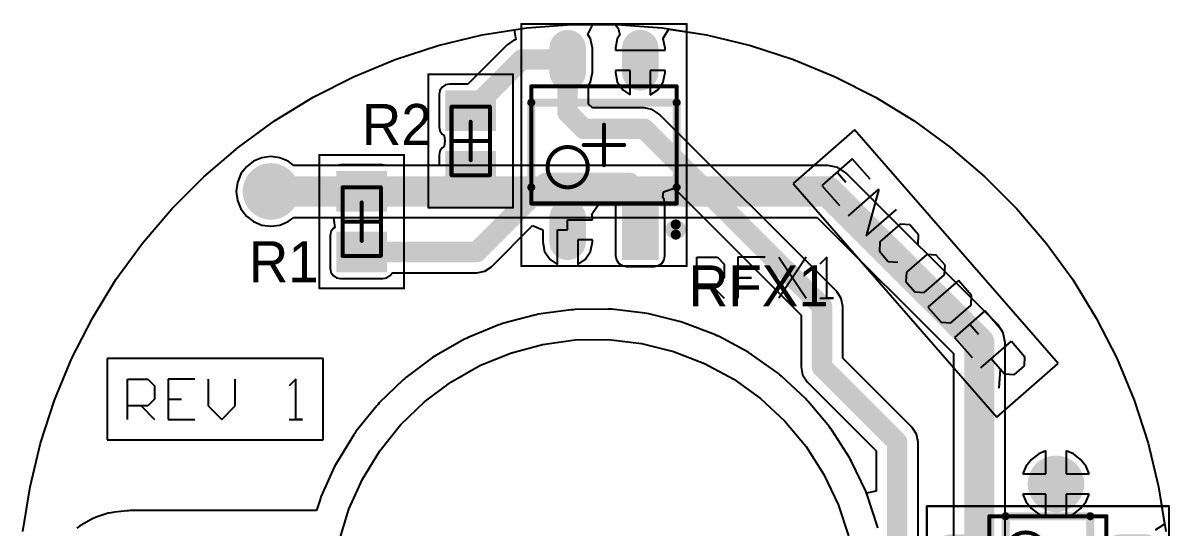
# Model space of a CAD drawing. Header units: millimetres. Extents: x 0.2 to 11.7, y 0.2 to 7.8.
# Drawn here: x 4.943 to 6.062, y 4.54 to 5.032 of the extents above; entities that cross this region are included whole.
import ezdxf

# ---------------------------------------------------------------- set-up
doc = ezdxf.new("R2010")
doc.units = ezdxf.units.MM
doc.header["$MEASUREMENT"] = 0
for name, color, linetype in [('BottomLayer', 5, 'Continuous'), ('BottomSolder', 6, 'Continuous'), ('Mechanical13', 56, 'Continuous'), ('Mechanical15', 56, 'Continuous'), ('MultiLayer', 9, 'Continuous'), ('TopLayer', 1, 'Continuous'), ('TopOverlay', 2, 'Continuous'), ('TopPaste', 8, 'Continuous'), ('TopSolder', 216, 'Continuous')]:
    doc.layers.add(name, color=color, linetype=linetype)

# ---------------------------------------------------------------- blocks, each defined once
blk = doc.blocks.new('RFX4_1')
at = {"layer": 'Mechanical13', "const_width": 0.00394}
for points in [[(-0.0571, -0.0709), (-0.0571, 0.0709)], [(-0.0571, 0.0709), (0.0571, 0.0709)], [(0.0571, -0.0709), (0.0571, 0.0709)], [(-0.0571, -0.0709), (0.0571, -0.0709)]]:
    blk.add_lwpolyline(points, dxfattribs=at)
at = {"layer": 'Mechanical13'}
for points, const_width in [([(-0.0581, 0.0709, 1), (-0.0561, 0.0709, 1)], 0.00197), ([(-0.0581, 0.0709, 1), (-0.0561, 0.0709, 1)], 0.00197), ([(0.0561, 0.0709, 1), (0.0581, 0.0709, 1)], 0.00197), ([(0.0561, 0.0709, 1), (0.0581, 0.0709, 1)], 0.00197), ([(-0.002, 0.0354, 1), (-0.0413, 0.0354, 1)], 0.00394), ([(-0.0423, 0.0354, 1), (-0.0404, 0.0354, 1)], 0.00197), ([(-0.003, 0.0354, 1), (-0.001, 0.0354, 1)], 0.00197), ([(-0.0581, -0.0709, 1), (-0.0561, -0.0709, 1)], 0.00197), ([(-0.0581, -0.0709, 1), (-0.0561, -0.0709, 1)], 0.00197), ([(0.0561, -0.0709, 1), (0.0581, -0.0709, 1)], 0.00197), ([(0.0561, -0.0709, 1), (0.0581, -0.0709, 1)], 0.00197)]:
    blk.add_lwpolyline(points, format="xyb", close=True, dxfattribs=dict(at, const_width=const_width))
at = {"layer": 'Mechanical15'}
for points, const_width in [([(-0.1181, -0.0807), (-0.1181, 0.0807)], 0.00197), ([(-0.1181, 0.0807), (0.1181, 0.0807)], 0.00197), ([(0.1181, -0.0807), (0.1181, 0.0807)], 0.00197), ([(0, -0.0197), (0, 0.0197)], 0.00394), ([(-0.0197, 0), (0.0197, 0)], 0.00394), ([(-0.1181, -0.0807), (0.1181, -0.0807)], 0.00197)]:
    blk.add_lwpolyline(points, dxfattribs=dict(at, const_width=const_width))
for points, const_width in [([(-0.1186, 0.0807, 1), (-0.1176, 0.0807, 1)], 0.000984), ([(-0.1186, 0.0807, 1), (-0.1176, 0.0807, 1)], 0.000984), ([(0.1176, 0.0807, 1), (0.1186, 0.0807, 1)], 0.000984), ([(0.1176, 0.0807, 1), (0.1186, 0.0807, 1)], 0.000984), ([(-0.001, 0.0197, 1), (0.001, 0.0197, 1)], 0.00197), ([(-0.0207, 0, 1), (-0.0187, 0, 1)], 0.00197), ([(0.0187, 0, 1), (0.0207, 0, 1)], 0.00197), ([(-0.001, -0.0197, 1), (0.001, -0.0197, 1)], 0.00197), ([(-0.1186, -0.0807, 1), (-0.1176, -0.0807, 1)], 0.000984), ([(-0.1186, -0.0807, 1), (-0.1176, -0.0807, 1)], 0.000984), ([(0.1176, -0.0807, 1), (0.1186, -0.0807, 1)], 0.000984), ([(0.1176, -0.0807, 1), (0.1186, -0.0807, 1)], 0.000984)]:
    blk.add_lwpolyline(points, format="xyb", close=True, dxfattribs=dict(at, const_width=const_width))
at = {"layer": 'TopLayer', "const_width": 0.0276}
for points in [[(-0.0945, 0.0354), (-0.0709, 0.0354)], [(0.0709, 0.0354), (0.0945, 0.0354)], [(0.0709, -0.0354), (0.0945, -0.0354)]]:
    blk.add_lwpolyline(points, dxfattribs=at)
at = {"layer": 'TopLayer', "const_width": 0.0138}
for points in [[(-0.1014, 0.0354, 1), (-0.0876, 0.0354, 1)], [(-0.0778, 0.0354, 1), (-0.064, 0.0354, 1)], [(0.064, 0.0354, 1), (0.0778, 0.0354, 1)], [(0.0876, 0.0354, 1), (0.1014, 0.0354, 1)], [(0.064, -0.0354, 1), (0.0778, -0.0354, 1)], [(0.0876, -0.0354, 1), (0.1014, -0.0354, 1)]]:
    blk.add_lwpolyline(points, format="xyb", close=True, dxfattribs=at)
at = {"layer": 'TopLayer'}
blk.add_solid([(-0.0571, -0.0492), (-0.0571, -0.0217), (-0.1083, -0.0492), (-0.1083, -0.0217)], dxfattribs=at)
at = {"layer": 'TopOverlay', "const_width": 0.00787}
for points in [[(-0.0413, -0.0709), (-0.0413, 0.0709)], [(-0.0413, 0.0709), (0.0413, 0.0709)], [(0.0413, -0.0709), (0.0413, 0.0709)], [(-0.0413, -0.0709), (0.0413, -0.0709)]]:
    blk.add_lwpolyline(points, dxfattribs=at)
at = {"layer": 'TopOverlay'}
for points, const_width in [([(-0.0433, 0.0709, 1), (-0.0394, 0.0709, 1)], 0.00394), ([(-0.0433, 0.0709, 1), (-0.0394, 0.0709, 1)], 0.00394), ([(0.0394, 0.0709, 1), (0.0433, 0.0709, 1)], 0.00394), ([(0.0394, 0.0709, 1), (0.0433, 0.0709, 1)], 0.00394), ([(-0.0776, -0.07, 1), (-0.0874, -0.07, 1)], 0.00984), ([(-0.0899, -0.07, 1), (-0.085, -0.07, 1)], 0.00492), ([(-0.08, -0.07, 1), (-0.0751, -0.07, 1)], 0.00492), ([(-0.0433, -0.0709, 1), (-0.0394, -0.0709, 1)], 0.00394), ([(-0.0433, -0.0709, 1), (-0.0394, -0.0709, 1)], 0.00394), ([(0.0394, -0.0709, 1), (0.0433, -0.0709, 1)], 0.00394), ([(0.0394, -0.0709, 1), (0.0433, -0.0709, 1)], 0.00394)]:
    blk.add_lwpolyline(points, format="xyb", close=True, dxfattribs=dict(at, const_width=const_width))
at = {"layer": 'TopPaste', "const_width": 0.0276}
for points in [[(-0.0945, 0.0354), (-0.0709, 0.0354)], [(0.0709, 0.0354), (0.0945, 0.0354)], [(0.0709, -0.0354), (0.0945, -0.0354)]]:
    blk.add_lwpolyline(points, dxfattribs=at)
at = {"layer": 'TopPaste', "const_width": 0.0138}
for points in [[(-0.1014, 0.0354, 1), (-0.0876, 0.0354, 1)], [(-0.0778, 0.0354, 1), (-0.064, 0.0354, 1)], [(0.064, 0.0354, 1), (0.0778, 0.0354, 1)], [(0.0876, 0.0354, 1), (0.1014, 0.0354, 1)], [(0.064, -0.0354, 1), (0.0778, -0.0354, 1)], [(0.0876, -0.0354, 1), (0.1014, -0.0354, 1)]]:
    blk.add_lwpolyline(points, format="xyb", close=True, dxfattribs=at)
at = {"layer": 'TopPaste'}
blk.add_solid([(-0.0571, -0.0492), (-0.0571, -0.0217), (-0.1083, -0.0492), (-0.1083, -0.0217)], dxfattribs=at)
at = {"layer": 'TopSolder', "const_width": 0.0356}
for points in [[(-0.0945, 0.0354), (-0.0709, 0.0354)], [(0.0709, 0.0354), (0.0945, 0.0354)], [(0.0709, -0.0354), (0.0945, -0.0354)]]:
    blk.add_lwpolyline(points, dxfattribs=at)
at = {"layer": 'TopSolder', "const_width": 0.0178}
for points in [[(-0.1034, 0.0354, 1), (-0.0856, 0.0354, 1)], [(-0.0798, 0.0354, 1), (-0.062, 0.0354, 1)], [(0.062, 0.0354, 1), (0.0798, 0.0354, 1)], [(0.0856, 0.0354, 1), (0.1034, 0.0354, 1)], [(0.062, -0.0354, 1), (0.0798, -0.0354, 1)], [(0.0856, -0.0354, 1), (0.1034, -0.0354, 1)]]:
    blk.add_lwpolyline(points, format="xyb", close=True, dxfattribs=at)
at = {"layer": 'TopSolder'}
blk.add_solid([(-0.0531, -0.0532), (-0.0531, -0.0177), (-0.1123, -0.0532), (-0.1123, -0.0177)], dxfattribs=at)
blk = doc.blocks.new('RFX4_2')
at = {"layer": 'Mechanical13', "const_width": 0.00394}
for points in [[(-0.0571, 0.0709), (-0.0571, -0.0709)], [(-0.0571, 0.0709), (0.0571, 0.0709)], [(0.0571, 0.0709), (0.0571, -0.0709)], [(-0.0571, -0.0709), (0.0571, -0.0709)]]:
    blk.add_lwpolyline(points, dxfattribs=at)
at = {"layer": 'Mechanical13'}
for points, const_width in [([(-0.0581, 0.0709, 1), (-0.0561, 0.0709, 1)], 0.00197), ([(-0.0581, 0.0709, 1), (-0.0561, 0.0709, 1)], 0.00197), ([(0.0561, 0.0709, 1), (0.0581, 0.0709, 1)], 0.00197), ([(0.0561, 0.0709, 1), (0.0581, 0.0709, 1)], 0.00197), ([(-0.002, 0.0354, 1), (-0.0413, 0.0354, 1)], 0.00394), ([(-0.0423, 0.0354, 1), (-0.0404, 0.0354, 1)], 0.00197), ([(-0.003, 0.0354, 1), (-0.001, 0.0354, 1)], 0.00197), ([(-0.0581, -0.0709, 1), (-0.0561, -0.0709, 1)], 0.00197), ([(-0.0581, -0.0709, 1), (-0.0561, -0.0709, 1)], 0.00197), ([(0.0561, -0.0709, 1), (0.0581, -0.0709, 1)], 0.00197), ([(0.0561, -0.0709, 1), (0.0581, -0.0709, 1)], 0.00197)]:
    blk.add_lwpolyline(points, format="xyb", close=True, dxfattribs=dict(at, const_width=const_width))
at = {"layer": 'Mechanical15'}
for points, const_width in [([(-0.1181, 0.0807), (-0.1181, -0.0807)], 0.00197), ([(-0.1181, 0.0807), (0.1181, 0.0807)], 0.00197), ([(0.1181, 0.0807), (0.1181, -0.0807)], 0.00197), ([(0, 0.0197), (0, -0.0197)], 0.00394), ([(-0.0197, 0), (0.0197, 0)], 0.00394), ([(-0.1181, -0.0807), (0.1181, -0.0807)], 0.00197)]:
    blk.add_lwpolyline(points, dxfattribs=dict(at, const_width=const_width))
for points, const_width in [([(-0.1186, 0.0807, 1), (-0.1176, 0.0807, 1)], 0.000984), ([(-0.1186, 0.0807, 1), (-0.1176, 0.0807, 1)], 0.000984), ([(0.1176, 0.0807, 1), (0.1186, 0.0807, 1)], 0.000984), ([(0.1176, 0.0807, 1), (0.1186, 0.0807, 1)], 0.000984), ([(-0.001, 0.0197, 1), (0.001, 0.0197, 1)], 0.00197), ([(-0.0207, 0, 1), (-0.0187, 0, 1)], 0.00197), ([(0.0187, 0, 1), (0.0207, 0, 1)], 0.00197), ([(-0.001, -0.0197, 1), (0.001, -0.0197, 1)], 0.00197), ([(-0.1186, -0.0807, 1), (-0.1176, -0.0807, 1)], 0.000984), ([(-0.1186, -0.0807, 1), (-0.1176, -0.0807, 1)], 0.000984), ([(0.1176, -0.0807, 1), (0.1186, -0.0807, 1)], 0.000984), ([(0.1176, -0.0807, 1), (0.1186, -0.0807, 1)], 0.000984)]:
    blk.add_lwpolyline(points, format="xyb", close=True, dxfattribs=dict(at, const_width=const_width))
at = {"layer": 'TopLayer', "const_width": 0.0276}
for points in [[(-0.0945, 0.0354), (-0.0709, 0.0354)], [(0.0709, 0.0354), (0.0945, 0.0354)], [(0.0709, -0.0354), (0.0945, -0.0354)]]:
    blk.add_lwpolyline(points, dxfattribs=at)
at = {"layer": 'TopLayer', "const_width": 0.0138}
for points in [[(-0.1014, 0.0354, 1), (-0.0876, 0.0354, 1)], [(-0.0778, 0.0354, 1), (-0.064, 0.0354, 1)], [(0.064, 0.0354, 1), (0.0778, 0.0354, 1)], [(0.0876, 0.0354, 1), (0.1014, 0.0354, 1)], [(0.064, -0.0354, 1), (0.0778, -0.0354, 1)], [(0.0876, -0.0354, 1), (0.1014, -0.0354, 1)]]:
    blk.add_lwpolyline(points, format="xyb", close=True, dxfattribs=at)
at = {"layer": 'TopLayer'}
blk.add_solid([(-0.0571, -0.0492), (-0.0571, -0.0217), (-0.1083, -0.0492), (-0.1083, -0.0217)], dxfattribs=at)
at = {"layer": 'TopOverlay'}
for p, q in [((-0.1495, -0.0907), (-0.1095, -0.0907)), ((-0.1362, -0.1107), (-0.1362, -0.0907)), ((-0.1095, -0.0907), (-0.1095, -0.1107)), ((-0.1362, -0.104), (-0.1495, -0.1173)), ((-0.1295, -0.1173), (-0.1362, -0.1107)), ((-0.1095, -0.1107), (-0.1162, -0.1173)), ((-0.1162, -0.1173), (-0.1295, -0.1173)), ((-0.1295, -0.1307), (-0.1495, -0.1307)), ((-0.1095, -0.1307), (-0.1295, -0.1307)), ((-0.1295, -0.1307), (-0.1295, -0.144)), ((-0.1295, -0.144), (-0.1295, -0.1307)), ((-0.1095, -0.1573), (-0.1095, -0.1307)), ((-0.1095, -0.1707), (-0.1495, -0.1973)), ((-0.1095, -0.1973), (-0.1495, -0.1707)), ((-0.1495, -0.2106), (-0.1495, -0.224)), ((-0.1095, -0.2173), (-0.1162, -0.2106)), ((-0.1495, -0.224), (-0.1495, -0.2173)), ((-0.1495, -0.2173), (-0.1095, -0.2173))]:
    blk.add_line(p, q, dxfattribs=at)
at = {"layer": 'TopOverlay', "const_width": 0.00787}
for points in [[(-0.0413, 0.0709), (-0.0413, -0.0709)], [(-0.0413, 0.0709), (0.0413, 0.0709)], [(0.0413, 0.0709), (0.0413, -0.0709)], [(-0.0413, -0.0709), (0.0413, -0.0709)]]:
    blk.add_lwpolyline(points, dxfattribs=at)
at = {"layer": 'TopOverlay'}
for points, const_width in [([(-0.0433, 0.0709, 1), (-0.0394, 0.0709, 1)], 0.00394), ([(-0.0433, 0.0709, 1), (-0.0394, 0.0709, 1)], 0.00394), ([(0.0394, 0.0709, 1), (0.0433, 0.0709, 1)], 0.00394), ([(0.0394, 0.0709, 1), (0.0433, 0.0709, 1)], 0.00394), ([(-0.0776, -0.07, 1), (-0.0874, -0.07, 1)], 0.00984), ([(-0.0899, -0.07, 1), (-0.085, -0.07, 1)], 0.00492), ([(-0.08, -0.07, 1), (-0.0751, -0.07, 1)], 0.00492), ([(-0.0433, -0.0709, 1), (-0.0394, -0.0709, 1)], 0.00394), ([(-0.0433, -0.0709, 1), (-0.0394, -0.0709, 1)], 0.00394), ([(0.0394, -0.0709, 1), (0.0433, -0.0709, 1)], 0.00394), ([(0.0394, -0.0709, 1), (0.0433, -0.0709, 1)], 0.00394)]:
    blk.add_lwpolyline(points, format="xyb", close=True, dxfattribs=dict(at, const_width=const_width))
at = {"layer": 'TopPaste', "const_width": 0.0276}
for points in [[(-0.0945, 0.0354), (-0.0709, 0.0354)], [(0.0709, 0.0354), (0.0945, 0.0354)], [(0.0709, -0.0354), (0.0945, -0.0354)]]:
    blk.add_lwpolyline(points, dxfattribs=at)
at = {"layer": 'TopPaste', "const_width": 0.0138}
for points in [[(-0.1014, 0.0354, 1), (-0.0876, 0.0354, 1)], [(-0.0778, 0.0354, 1), (-0.064, 0.0354, 1)], [(0.064, 0.0354, 1), (0.0778, 0.0354, 1)], [(0.0876, 0.0354, 1), (0.1014, 0.0354, 1)], [(0.064, -0.0354, 1), (0.0778, -0.0354, 1)], [(0.0876, -0.0354, 1), (0.1014, -0.0354, 1)]]:
    blk.add_lwpolyline(points, format="xyb", close=True, dxfattribs=at)
at = {"layer": 'TopPaste'}
blk.add_solid([(-0.0571, -0.0492), (-0.0571, -0.0217), (-0.1083, -0.0492), (-0.1083, -0.0217)], dxfattribs=at)
at = {"layer": 'TopSolder', "const_width": 0.0356}
for points in [[(-0.0945, 0.0354), (-0.0709, 0.0354)], [(0.0709, 0.0354), (0.0945, 0.0354)], [(0.0709, -0.0354), (0.0945, -0.0354)]]:
    blk.add_lwpolyline(points, dxfattribs=at)
at = {"layer": 'TopSolder', "const_width": 0.0178}
for points in [[(-0.1034, 0.0354, 1), (-0.0856, 0.0354, 1)], [(-0.0798, 0.0354, 1), (-0.062, 0.0354, 1)], [(0.062, 0.0354, 1), (0.0798, 0.0354, 1)], [(0.0856, 0.0354, 1), (0.1034, 0.0354, 1)], [(0.062, -0.0354, 1), (0.0798, -0.0354, 1)], [(0.0856, -0.0354, 1), (0.1034, -0.0354, 1)]]:
    blk.add_lwpolyline(points, format="xyb", close=True, dxfattribs=at)
at = {"layer": 'TopSolder'}
blk.add_solid([(-0.0531, -0.0532), (-0.0531, -0.0177), (-0.1123, -0.0532), (-0.1123, -0.0177)], dxfattribs=at)
blk = doc.blocks.new('RESC1608X06M_5')
at = {"layer": 'Mechanical13', "const_width": 0.00394}
for points in [[(-0.0335, -0.0187), (-0.0335, 0.0187)], [(0.0335, 0.0187), (-0.0335, 0.0187)], [(0.0335, -0.0187), (0.0335, 0.0187)], [(0.0335, -0.0187), (-0.0335, -0.0187)]]:
    blk.add_lwpolyline(points, dxfattribs=at)
at = {"layer": 'Mechanical13', "const_width": 0.00197}
for points in [[(-0.0344, 0.0187, 1), (-0.0325, 0.0187, 1)], [(-0.0344, 0.0187, 1), (-0.0325, 0.0187, 1)], [(0.0325, 0.0187, 1), (0.0344, 0.0187, 1)], [(0.0325, 0.0187, 1), (0.0344, 0.0187, 1)], [(-0.0344, -0.0187, 1), (-0.0325, -0.0187, 1)], [(-0.0344, -0.0187, 1), (-0.0325, -0.0187, 1)], [(0.0325, -0.0187, 1), (0.0344, -0.0187, 1)], [(0.0325, -0.0187, 1), (0.0344, -0.0187, 1)]]:
    blk.add_lwpolyline(points, format="xyb", close=True, dxfattribs=at)
at = {"layer": 'Mechanical15'}
for points, const_width in [([(-0.065, -0.0413), (-0.065, 0.0413)], 0.00197), ([(0.065, 0.0413), (-0.065, 0.0413)], 0.00197), ([(0.065, -0.0413), (0.065, 0.0413)], 0.00197), ([(0, -0.0187), (0, 0.0187)], 0.00394), ([(0.0187, 0), (-0.0187, 0)], 0.00394), ([(0.065, -0.0413), (-0.065, -0.0413)], 0.00197)]:
    blk.add_lwpolyline(points, dxfattribs=dict(at, const_width=const_width))
for points, const_width in [([(-0.0655, 0.0413, 1), (-0.0645, 0.0413, 1)], 0.000984), ([(-0.0655, 0.0413, 1), (-0.0645, 0.0413, 1)], 0.000984), ([(0.0645, 0.0413, 1), (0.0655, 0.0413, 1)], 0.000984), ([(0.0645, 0.0413, 1), (0.0655, 0.0413, 1)], 0.000984), ([(-0.001, 0.0187, 1), (0.001, 0.0187, 1)], 0.00197), ([(-0.0197, 0, 1), (-0.0177, 0, 1)], 0.00197), ([(0.0177, 0, 1), (0.0197, 0, 1)], 0.00197), ([(-0.001, -0.0187, 1), (0.001, -0.0187, 1)], 0.00197), ([(-0.0655, -0.0413, 1), (-0.0645, -0.0413, 1)], 0.000984), ([(-0.0655, -0.0413, 1), (-0.0645, -0.0413, 1)], 0.000984), ([(0.0645, -0.0413, 1), (0.0655, -0.0413, 1)], 0.000984), ([(0.0645, -0.0413, 1), (0.0655, -0.0413, 1)], 0.000984)]:
    blk.add_lwpolyline(points, format="xyb", close=True, dxfattribs=dict(at, const_width=const_width))
at = {"layer": 'TopLayer'}
for points in [[(-0.0138, -0.0207), (-0.0138, 0.0207), (-0.0453, -0.0207), (-0.0453, 0.0207)], [(0.0453, -0.0207), (0.0453, 0.0207), (0.0138, -0.0207), (0.0138, 0.0207)]]:
    blk.add_solid(points, dxfattribs=at)
at = {"layer": 'TopPaste'}
for points in [[(-0.0138, -0.0207), (-0.0138, 0.0207), (-0.0453, -0.0207), (-0.0453, 0.0207)], [(0.0453, -0.0207), (0.0453, 0.0207), (0.0138, -0.0207), (0.0138, 0.0207)]]:
    blk.add_solid(points, dxfattribs=at)
at = {"layer": 'TopSolder'}
for points in [[(-0.0098, -0.0247), (-0.0098, 0.0247), (-0.0493, -0.0247), (-0.0493, 0.0247)], [(0.0493, -0.0247), (0.0493, 0.0247), (0.0098, -0.0247), (0.0098, 0.0247)]]:
    blk.add_solid(points, dxfattribs=at)
blk = doc.blocks.new('RESC1608X06M_6')
at = {"layer": 'Mechanical13', "const_width": 0.00394}
for points in [[(-0.0335, 0.0187), (-0.0335, -0.0187)], [(-0.0335, 0.0187), (0.0335, 0.0187)], [(0.0335, 0.0187), (0.0335, -0.0187)], [(-0.0335, -0.0187), (0.0335, -0.0187)]]:
    blk.add_lwpolyline(points, dxfattribs=at)
at = {"layer": 'Mechanical13', "const_width": 0.00197}
for points in [[(-0.0344, 0.0187, 1), (-0.0325, 0.0187, 1)], [(-0.0344, 0.0187, 1), (-0.0325, 0.0187, 1)], [(0.0325, 0.0187, 1), (0.0344, 0.0187, 1)], [(0.0325, 0.0187, 1), (0.0344, 0.0187, 1)], [(-0.0344, -0.0187, 1), (-0.0325, -0.0187, 1)], [(-0.0344, -0.0187, 1), (-0.0325, -0.0187, 1)], [(0.0325, -0.0187, 1), (0.0344, -0.0187, 1)], [(0.0325, -0.0187, 1), (0.0344, -0.0187, 1)]]:
    blk.add_lwpolyline(points, format="xyb", close=True, dxfattribs=at)
at = {"layer": 'Mechanical15'}
for points, const_width in [([(-0.065, 0.0413), (-0.065, -0.0413)], 0.00197), ([(-0.065, 0.0413), (0.065, 0.0413)], 0.00197), ([(0.065, 0.0413), (0.065, -0.0413)], 0.00197), ([(0, 0.0187), (0, -0.0187)], 0.00394), ([(-0.0187, 0), (0.0187, 0)], 0.00394), ([(-0.065, -0.0413), (0.065, -0.0413)], 0.00197)]:
    blk.add_lwpolyline(points, dxfattribs=dict(at, const_width=const_width))
for points, const_width in [([(-0.0655, 0.0413, 1), (-0.0645, 0.0413, 1)], 0.000984), ([(-0.0655, 0.0413, 1), (-0.0645, 0.0413, 1)], 0.000984), ([(0.0645, 0.0413, 1), (0.0655, 0.0413, 1)], 0.000984), ([(0.0645, 0.0413, 1), (0.0655, 0.0413, 1)], 0.000984), ([(-0.001, 0.0187, 1), (0.001, 0.0187, 1)], 0.00197), ([(-0.0197, 0, 1), (-0.0177, 0, 1)], 0.00197), ([(0.0177, 0, 1), (0.0197, 0, 1)], 0.00197), ([(-0.001, -0.0187, 1), (0.001, -0.0187, 1)], 0.00197), ([(-0.0655, -0.0413, 1), (-0.0645, -0.0413, 1)], 0.000984), ([(-0.0655, -0.0413, 1), (-0.0645, -0.0413, 1)], 0.000984), ([(0.0645, -0.0413, 1), (0.0655, -0.0413, 1)], 0.000984), ([(0.0645, -0.0413, 1), (0.0655, -0.0413, 1)], 0.000984)]:
    blk.add_lwpolyline(points, format="xyb", close=True, dxfattribs=dict(at, const_width=const_width))
at = {"layer": 'TopLayer'}
for points in [[(-0.0138, -0.0207), (-0.0138, 0.0207), (-0.0453, -0.0207), (-0.0453, 0.0207)], [(0.0453, -0.0207), (0.0453, 0.0207), (0.0138, -0.0207), (0.0138, 0.0207)]]:
    blk.add_solid(points, dxfattribs=at)
at = {"layer": 'TopPaste'}
for points in [[(-0.0138, -0.0207), (-0.0138, 0.0207), (-0.0453, -0.0207), (-0.0453, 0.0207)], [(0.0453, -0.0207), (0.0453, 0.0207), (0.0138, -0.0207), (0.0138, 0.0207)]]:
    blk.add_solid(points, dxfattribs=at)
at = {"layer": 'TopSolder'}
for points in [[(-0.0098, -0.0247), (-0.0098, 0.0247), (-0.0493, -0.0247), (-0.0493, 0.0247)], [(0.0493, -0.0247), (0.0493, 0.0247), (0.0098, -0.0247), (0.0098, 0.0247)]]:
    blk.add_solid(points, dxfattribs=at)

msp = doc.modelspace()

# ---------------------------------------------------------------- linework, layer by layer
at = {"layer": 'BottomLayer'}
for p, q in [((5.3905, 5.0204), (5.434, 5.0273)), ((5.434, 5.0273), (5.478, 5.0308)), ((5.478, 5.0308), (5.522, 5.0308)), ((5.522, 5.0308), (5.566, 5.0273)), ((5.566, 5.0273), (5.6095, 5.0204)), ((5.3477, 5.0101), (5.3905, 5.0204)), ((5.6095, 5.0204), (5.6523, 5.0101)), ((5.3058, 4.9965), (5.3477, 5.0101)), ((5.6523, 5.0101), (5.6942, 4.9965)), ((5.265, 4.9797), (5.3058, 4.9965)), ((5.6942, 4.9965), (5.735, 4.9797)), ((5.2258, 4.9596), (5.265, 4.9797)), ((5.735, 4.9797), (5.7742, 4.9596)), ((5.1882, 4.9366), (5.2258, 4.9596)), ((5.7742, 4.9596), (5.8118, 4.9366)), ((5.1526, 4.9107), (5.1882, 4.9366)), ((5.8118, 4.9366), (5.8474, 4.9107)), ((5.1191, 4.8821), (5.1526, 4.9107)), ((5.1846, 4.9017), (5.1758, 4.9006)), ((5.1933, 4.9006), (5.1846, 4.9017)), ((5.8474, 4.9107), (5.8809, 4.8821)), ((5.1606, 4.8918), (5.1552, 4.8848)), ((5.1676, 4.8972), (5.1606, 4.8918)), ((5.1758, 4.9006), (5.1676, 4.8972)), ((5.2015, 4.8972), (5.1933, 4.9006)), ((5.2069, 4.893), (5.2015, 4.8972)), ((5.7279, 4.893), (5.2069, 4.893)), ((5.7375, 4.8911), (5.7279, 4.893)), ((5.7457, 4.8856), (5.7375, 4.8911)), ((5.0879, 4.8509), (5.1191, 4.8821)), ((5.1552, 4.8848), (5.1518, 4.8766)), ((5.8934, 4.738), (5.7457, 4.8856)), ((5.8809, 4.8821), (5.9121, 4.8509)), ((5.1518, 4.8766), (5.1507, 4.8678)), ((5.1507, 4.8678), (5.1518, 4.859)), ((5.1518, 4.859), (5.1552, 4.8508)), ((5.0593, 4.8174), (5.0879, 4.8509)), ((5.1552, 4.8508), (5.1606, 4.8438)), ((5.9121, 4.8509), (5.9407, 4.8174)), ((5.1606, 4.8438), (5.1676, 4.8384)), ((5.1676, 4.8384), (5.1758, 4.835)), ((5.1758, 4.835), (5.1846, 4.8339)), ((5.1846, 4.8339), (5.1933, 4.835)), ((5.1933, 4.835), (5.2015, 4.8384)), ((5.2015, 4.8384), (5.2069, 4.8425)), ((5.2069, 4.8425), (5.7174, 4.8425)), ((5.7174, 4.8425), (5.8503, 4.7097)), ((5.0334, 4.7818), (5.0593, 4.8174)), ((5.9407, 4.8174), (5.9666, 4.7818)), ((5.0104, 4.7442), (5.0334, 4.7818)), ((5.9666, 4.7818), (5.9896, 4.7442)), ((4.9903, 4.705), (5.0104, 4.7442)), ((5.4416, 4.7472), (5.4104, 4.7388)), ((5.4435, 4.7475), (5.4416, 4.7472)), ((5.4453, 4.748), (5.4435, 4.7475)), ((5.4773, 4.7524), (5.4453, 4.748)), ((5.4792, 4.7524), (5.4773, 4.7524)), ((5.4811, 4.7527), (5.4792, 4.7524)), ((5.5134, 4.753), (5.4811, 4.7527)), ((5.5153, 4.7528), (5.5134, 4.753)), ((5.5172, 4.7528), (5.5153, 4.7528)), ((5.5493, 4.749), (5.5172, 4.7528)), ((5.5511, 4.7486), (5.5493, 4.749)), ((5.553, 4.7484), (5.5511, 4.7486)), ((5.5844, 4.7406), (5.553, 4.7484)), ((5.9896, 4.7442), (6.0097, 4.705)), ((5.4068, 4.7376), (5.3769, 4.7253)), ((5.4086, 4.7381), (5.4068, 4.7376)), ((5.4104, 4.7388), (5.4086, 4.7381)), ((5.5862, 4.7399), (5.5844, 4.7406)), ((5.588, 4.7394), (5.5862, 4.7399)), ((5.6182, 4.7278), (5.588, 4.7394)), ((5.8988, 4.7298), (5.8934, 4.738)), ((5.3735, 4.7237), (5.3454, 4.7077)), ((5.3753, 4.7244), (5.3735, 4.7237)), ((5.3769, 4.7253), (5.3753, 4.7244)), ((5.6198, 4.7269), (5.6182, 4.7278)), ((5.6216, 4.7262), (5.6198, 4.7269)), ((5.65, 4.7108), (5.6216, 4.7262)), ((5.9008, 4.7202), (5.8988, 4.7298)), ((5.6515, 4.7097), (5.65, 4.7108)), ((5.9008, 4.3076), (5.9008, 4.7202)), ((4.9735, 4.6642), (4.9903, 4.705)), ((5.3422, 4.7057), (5.3163, 4.6863)), ((5.3439, 4.7066), (5.3422, 4.7057)), ((5.3454, 4.7077), (5.3439, 4.7066)), ((5.6532, 4.7088), (5.6515, 4.7097)), ((5.6795, 4.69), (5.6532, 4.7088)), ((5.8503, 4.7097), (5.8503, 4.318)), ((6.0097, 4.705), (6.0265, 4.6642)), ((5.6809, 4.6887), (5.6795, 4.69)), ((5.6824, 4.6876), (5.6809, 4.6887)), ((5.3135, 4.6839), (5.2902, 4.6614)), ((5.315, 4.685), (5.3135, 4.6839)), ((5.3163, 4.6863), (5.315, 4.685)), ((5.7061, 4.6656), (5.6824, 4.6876)), ((4.9599, 4.6223), (4.9735, 4.6642)), ((5.2877, 4.6586), (5.2675, 4.6334)), ((5.289, 4.6599), (5.2877, 4.6586)), ((5.2902, 4.6614), (5.289, 4.6599)), ((5.7073, 4.6641), (5.7061, 4.6656)), ((5.7087, 4.6628), (5.7073, 4.6641)), ((5.7294, 4.638), (5.7087, 4.6628)), ((6.0265, 4.6642), (6.0401, 4.6223)), ((5.2675, 4.6334), (5.2665, 4.6317)), ((5.7304, 4.6364), (5.7294, 4.638)), ((5.7316, 4.635), (5.7304, 4.6364)), ((5.7491, 4.6077), (5.7316, 4.635)), ((4.9496, 4.5795), (4.9599, 4.6223)), ((5.2653, 4.6303), (5.2484, 4.6027)), ((5.2665, 4.6317), (5.2653, 4.6303)), ((6.0401, 4.6223), (6.0504, 4.5795)), ((5.9334, 4.6117), (5.9263, 4.6063)), ((5.9405, 4.6147), (5.9334, 4.6117)), ((5.9405, 4.5922), (5.9405, 4.6147)), ((5.9673, 4.6117), (5.9602, 4.6147)), ((5.9602, 4.6147), (5.9602, 4.5922)), ((5.9743, 4.6063), (5.9673, 4.6117)), ((5.2467, 4.5994), (5.2334, 4.5699)), ((5.2477, 4.601), (5.2467, 4.5994)), ((5.2484, 4.6027), (5.2477, 4.601)), ((5.7499, 4.606), (5.7491, 4.6077)), ((5.7509, 4.6044), (5.7499, 4.606)), ((5.7647, 4.5752), (5.7509, 4.6044)), ((5.9209, 4.5993), (5.918, 4.5922)), ((5.9263, 4.6063), (5.9209, 4.5993)), ((5.9797, 4.5993), (5.9743, 4.6063)), ((5.9826, 4.5922), (5.9797, 4.5993)), ((5.918, 4.5922), (5.9405, 4.5922)), ((5.9602, 4.5922), (5.9826, 4.5922)), ((4.9427, 4.536), (4.9496, 4.5795)), ((6.0504, 4.5795), (6.0573, 4.536)), ((5.2321, 4.5663), (5.2291, 4.5565)), ((5.2329, 4.5681), (5.2321, 4.5663)), ((5.2334, 4.5699), (5.2329, 4.5681)), ((5.7653, 4.5734), (5.7647, 4.5752)), ((5.7661, 4.5717), (5.7653, 4.5734)), ((5.7762, 4.541), (5.7661, 4.5717)), ((5.9405, 4.5725), (5.918, 4.5725)), ((5.918, 4.5725), (5.9209, 4.5654)), ((5.9209, 4.5654), (5.9263, 4.5584)), ((5.9405, 4.55), (5.9405, 4.5725)), ((5.9826, 4.5725), (5.9602, 4.5725)), ((5.9602, 4.5725), (5.9602, 4.55)), ((5.9743, 4.5584), (5.9797, 4.5654)), ((5.9797, 4.5654), (5.9826, 4.5725)), ((5.0259, 4.5538), (5.0141, 4.5499)), ((5.0289, 4.5543), (5.0259, 4.5538)), ((5.032, 4.555), (5.0289, 4.5543)), ((5.0443, 4.5563), (5.032, 4.555)), ((5.0458, 4.5563), (5.0443, 4.5563)), ((5.0474, 4.5565), (5.0458, 4.5563)), ((5.2291, 4.5565), (5.0474, 4.5565)), ((5.9263, 4.5584), (5.9334, 4.553)), ((5.9673, 4.553), (5.9743, 4.5584)), ((5.0085, 4.5474), (4.9978, 4.5412)), ((5.0113, 4.5486), (5.0085, 4.5474)), ((5.0141, 4.5499), (5.0113, 4.5486)), ((5.9334, 4.553), (5.9405, 4.55)), ((5.9602, 4.55), (5.9673, 4.553)), ((4.9978, 4.5412), (4.9953, 4.5393)), ((5.7765, 4.5391), (5.7762, 4.541))]:
    msp.add_line(p, q, dxfattribs=at)
for points, const_width in [([(5.1728, 4.8678, 1), (5.1964, 4.8678, 1)], 0.0236), ([(5.1772, 4.8678, 1), (5.1919, 4.8678, 1)], 0.0148), ([(5.7205, 4.8678, 1), (5.7353, 4.8678, 1)], 0.0148), ([(5.7205, 4.8678, 1), (5.7353, 4.8678, 1)], 0.0148), ([(5.8681, 4.7202, 1), (5.8829, 4.7202, 1)], 0.0148), ([(5.8681, 4.7202, 1), (5.8829, 4.7202, 1)], 0.0148), ([(5.9385, 4.5824, 1), (5.9621, 4.5824, 1)], 0.0236)]:
    msp.add_lwpolyline(points, format="xyb", close=True, dxfattribs=dict(at, const_width=const_width))
at = {"layer": 'BottomLayer', "const_width": 0.0295}
for points in [[(5.1846, 4.8678), (5.7279, 4.8678)], [(5.7279, 4.8678), (5.8755, 4.7202)], [(5.8755, 4.3076), (5.8755, 4.7202)]]:
    msp.add_lwpolyline(points, dxfattribs=at)
at = {"layer": 'BottomSolder', "const_width": 0.0276}
for points in [[(5.1708, 4.8678, 1), (5.1984, 4.8678, 1)], [(5.9365, 4.5824, 1), (5.9641, 4.5824, 1)]]:
    msp.add_lwpolyline(points, format="xyb", close=True, dxfattribs=at)
at = {"layer": 'MultiLayer'}
for p, q in [((5.4493, 4.7185), (5.4814, 4.7229)), ((5.4814, 4.7229), (5.5137, 4.7232)), ((5.5137, 4.7232), (5.5459, 4.7195)), ((5.4181, 4.7101), (5.4493, 4.7185)), ((5.5459, 4.7195), (5.5772, 4.7117)), ((5.5772, 4.7117), (5.6074, 4.7)), ((5.3882, 4.6978), (5.4181, 4.7101)), ((5.6074, 4.7), (5.6359, 4.6846)), ((5.3601, 4.6818), (5.3882, 4.6978)), ((5.3342, 4.6625), (5.3601, 4.6818)), ((5.6359, 4.6846), (5.6621, 4.6658)), ((5.6621, 4.6658), (5.6858, 4.6437)), ((5.3109, 4.64), (5.3342, 4.6625)), ((5.6858, 4.6437), (5.7065, 4.6189)), ((5.2907, 4.6147), (5.3109, 4.64)), ((5.2738, 4.5872), (5.2907, 4.6147)), ((5.7065, 4.6189), (5.724, 4.5917)), ((5.724, 4.5917), (5.7378, 4.5624)), ((5.2606, 4.5577), (5.2738, 4.5872)), ((5.2511, 4.5267), (5.2606, 4.5577)), ((5.7378, 4.5624), (5.7479, 4.5317))]:
    msp.add_line(p, q, dxfattribs=at)
at = {"layer": 'MultiLayer', "const_width": 0.0236}
for points in [[(5.1728, 4.8678, 1), (5.1964, 4.8678, 1)], [(5.9385, 4.5824, 1), (5.9621, 4.5824, 1)]]:
    msp.add_lwpolyline(points, format="xyb", close=True, dxfattribs=at)
at = {"layer": 'TopLayer'}
for p, q in [((5.3905, 5.0204), (5.4217, 5.0254)), ((5.4217, 5.0254), (5.4235, 5.0157)), ((5.4936, 5.0209), (5.4984, 5.0308)), ((5.4984, 5.0308), (5.5204, 5.0308)), ((5.5204, 5.0308), (5.5231, 5.0271)), ((5.5231, 5.0271), (5.525, 5.0207)), ((5.567, 5.0172), (5.5728, 5.0262)), ((5.5728, 5.0262), (5.6095, 5.0204)), ((5.3477, 5.0101), (5.3905, 5.0204)), ((5.4216, 5.0153), (5.4149, 5.0109)), ((5.4235, 5.0157), (5.4216, 5.0153)), ((5.4963, 5.0168), (5.4936, 5.0209)), ((5.4982, 5.0076), (5.4963, 5.0168)), ((5.5224, 5.0168), (5.5206, 5.0076)), ((5.525, 5.0207), (5.5224, 5.0168)), ((5.5672, 5.0168), (5.567, 5.0172)), ((5.569, 5.0076), (5.5672, 5.0168)), ((5.6095, 5.0204), (5.6523, 5.0101)), ((5.3058, 4.9965), (5.3477, 5.0101)), ((5.4149, 5.0109), (5.3766, 4.9725)), ((5.4982, 4.9839), (5.4982, 5.0076)), ((5.5206, 5.0076), (5.5206, 5.0056)), ((5.5206, 5.0056), (5.5448, 5.0056)), ((5.5448, 5.0056), (5.569, 5.0056)), ((5.569, 5.0056), (5.569, 5.0076)), ((5.6523, 5.0101), (5.6942, 4.9965)), ((5.265, 4.9797), (5.3058, 4.9965)), ((5.6942, 4.9965), (5.735, 4.9797)), ((5.2258, 4.9596), (5.265, 4.9797)), ((5.4963, 4.9747), (5.4982, 4.9839)), ((5.535, 4.9859), (5.5206, 4.9859)), ((5.5206, 4.9859), (5.5206, 4.9839)), ((5.5206, 4.9839), (5.5224, 4.9747)), ((5.535, 4.9619), (5.535, 4.9859)), ((5.569, 4.9859), (5.5546, 4.9859)), ((5.5546, 4.9859), (5.5546, 4.9619)), ((5.5672, 4.9747), (5.569, 4.9839)), ((5.569, 4.9839), (5.569, 4.9859)), ((5.735, 4.9797), (5.7742, 4.9596)), ((5.3516, 4.9695), (5.3494, 4.9662)), ((5.3549, 4.9717), (5.3516, 4.9695)), ((5.3588, 4.9725), (5.3549, 4.9717)), ((5.3766, 4.9725), (5.3588, 4.9725)), ((5.4943, 4.9717), (5.4963, 4.9747)), ((5.4943, 4.953), (5.4943, 4.9717)), ((5.5224, 4.9747), (5.5277, 4.9668)), ((5.5619, 4.9668), (5.5672, 4.9747)), ((5.1882, 4.9366), (5.2258, 4.9596)), ((5.3494, 4.9662), (5.3486, 4.9623)), ((5.3486, 4.9623), (5.3486, 4.9308)), ((5.5277, 4.9668), (5.535, 4.9619)), ((5.5546, 4.9619), (5.5619, 4.9668)), ((5.7742, 4.9596), (5.8118, 4.9366)), ((5.4981, 4.9492), (5.4943, 4.953)), ((5.5487, 4.9492), (5.4981, 4.9492)), ((5.5565, 4.9477), (5.5487, 4.9492)), ((5.5632, 4.9432), (5.5565, 4.9477)), ((5.1526, 4.9107), (5.1882, 4.9366)), ((5.7364, 4.77), (5.5632, 4.9432)), ((5.8118, 4.9366), (5.8474, 4.9107)), ((5.3486, 4.9308), (5.3494, 4.9269)), ((5.3494, 4.9269), (5.3516, 4.9236)), ((5.3516, 4.9236), (5.3534, 4.9224)), ((5.7536, 4.9278), (5.6938, 4.8756)), ((5.9523, 4.6999), (5.7536, 4.9278)), ((5.3534, 4.9224), (5.3542, 4.917)), ((5.3542, 4.917), (5.3534, 4.9116)), ((5.1191, 4.8821), (5.1526, 4.9107)), ((5.1846, 4.9017), (5.1758, 4.9006)), ((5.1933, 4.9006), (5.1846, 4.9017)), ((5.3494, 4.9071), (5.3486, 4.9032)), ((5.3486, 4.9032), (5.3486, 4.893)), ((5.3516, 4.9104), (5.3494, 4.9071)), ((5.3534, 4.9116), (5.3516, 4.9104)), ((5.8474, 4.9107), (5.8809, 4.8821)), ((5.1606, 4.8918), (5.1552, 4.8848)), ((5.1676, 4.8972), (5.1606, 4.8918)), ((5.1758, 4.9006), (5.1676, 4.8972)), ((5.2015, 4.8972), (5.1933, 4.9006)), ((5.2069, 4.893), (5.2015, 4.8972)), ((5.249, 4.893), (5.2069, 4.893)), ((5.2525, 4.8937), (5.249, 4.893)), ((5.2938, 4.8937), (5.2525, 4.8937)), ((5.2973, 4.893), (5.2938, 4.8937)), ((5.3486, 4.893), (5.2973, 4.893)), ((5.7516, 4.8996), (5.722, 4.8737)), ((5.7689, 4.8798), (5.7516, 4.8996)), ((5.0879, 4.8509), (5.1191, 4.8821)), ((5.1552, 4.8848), (5.1518, 4.8766)), ((5.7368, 4.8866), (5.7454, 4.8767)), ((5.8809, 4.8821), (5.9121, 4.8509)), ((5.1518, 4.8766), (5.1507, 4.8678)), ((5.1507, 4.8678), (5.1518, 4.859)), ((5.5668, 4.8617), (5.5675, 4.8673)), ((5.5675, 4.8673), (5.5778, 4.8709)), ((5.5778, 4.8709), (5.7016, 4.7471)), ((5.6938, 4.8756), (5.8925, 4.6477)), ((5.722, 4.8737), (5.7392, 4.8539)), ((5.7478, 4.844), (5.7775, 4.8699)), ((5.7775, 4.8699), (5.7651, 4.8243)), ((5.1518, 4.859), (5.1552, 4.8508)), ((5.568, 4.8599), (5.5668, 4.8617)), ((5.5688, 4.856), (5.568, 4.8599)), ((5.5688, 4.8048), (5.5688, 4.856)), ((5.0593, 4.8174), (5.0879, 4.8509)), ((5.1552, 4.8508), (5.1606, 4.8438)), ((5.4975, 4.8457), (5.5045, 4.8556)), ((5.4982, 4.8422), (5.4975, 4.8457)), ((5.5045, 4.8556), (5.5208, 4.8556)), ((5.5208, 4.8556), (5.5208, 4.8048)), ((5.7651, 4.8243), (5.7947, 4.8501)), ((5.9121, 4.8509), (5.9407, 4.8174)), ((5.1606, 4.8438), (5.1676, 4.8384)), ((5.1676, 4.8384), (5.1758, 4.835)), ((5.1758, 4.835), (5.1846, 4.8339)), ((5.1846, 4.8339), (5.1933, 4.835)), ((5.1933, 4.835), (5.2015, 4.8384)), ((5.2015, 4.8384), (5.2069, 4.8425)), ((5.2069, 4.8425), (5.2451, 4.8425)), ((5.2451, 4.8425), (5.2455, 4.8416)), ((5.2455, 4.8416), (5.2468, 4.8327)), ((5.3998, 4.7943), (5.4398, 4.8344)), ((5.4398, 4.8344), (5.4497, 4.8303)), ((5.4739, 4.8304), (5.4739, 4.8402)), ((5.4739, 4.8402), (5.4982, 4.8402)), ((5.4982, 4.8402), (5.4982, 4.8422)), ((5.7984, 4.8359), (5.7786, 4.8187)), ((5.8077, 4.8353), (5.7984, 4.8359)), ((5.8163, 4.8254), (5.8077, 4.8353)), ((5.2431, 4.8284), (5.2423, 4.8245)), ((5.2423, 4.8245), (5.2423, 4.793)), ((5.2453, 4.8317), (5.2431, 4.8284)), ((5.2468, 4.8327), (5.2453, 4.8317)), ((5.4497, 4.8303), (5.4497, 4.8186)), ((5.4641, 4.7966), (5.4641, 4.8304)), ((5.4641, 4.8304), (5.4739, 4.8304)), ((5.8157, 4.8161), (5.8163, 4.8254)), ((5.0334, 4.7818), (5.0593, 4.8174)), ((5.4497, 4.8186), (5.4515, 4.8093)), ((5.4982, 4.8206), (5.4838, 4.8206)), ((5.4838, 4.8206), (5.4838, 4.7966)), ((5.4963, 4.8093), (5.4982, 4.8186)), ((5.4982, 4.8186), (5.4982, 4.8206)), ((5.7786, 4.8187), (5.778, 4.8094)), ((5.9407, 4.8174), (5.9666, 4.7818)), ((5.4515, 4.8093), (5.4568, 4.8014)), ((5.4568, 4.8014), (5.4641, 4.7966)), ((5.4838, 4.7966), (5.4911, 4.8014)), ((5.4911, 4.8014), (5.4963, 4.8093)), ((5.5208, 4.8048), (5.5216, 4.8009)), ((5.5216, 4.8009), (5.5238, 4.7976)), ((5.5658, 4.7976), (5.568, 4.8009)), ((5.568, 4.8009), (5.5688, 4.8048)), ((5.778, 4.8094), (5.7866, 4.7995)), ((5.8243, 4.8063), (5.8045, 4.789)), ((5.8335, 4.8056), (5.8243, 4.8063)), ((5.8422, 4.7957), (5.8335, 4.8056)), ((5.2423, 4.793), (5.2431, 4.7891)), ((5.2431, 4.7891), (5.2453, 4.7858)), ((5.3854, 4.7883), (5.3932, 4.7899)), ((5.3932, 4.7899), (5.3998, 4.7943)), ((5.5238, 4.7976), (5.5271, 4.7954)), ((5.5271, 4.7954), (5.531, 4.7946)), ((5.531, 4.7946), (5.5586, 4.7946)), ((5.5586, 4.7946), (5.5625, 4.7954)), ((5.5625, 4.7954), (5.5658, 4.7976)), ((5.7866, 4.7995), (5.7959, 4.7989)), ((5.8045, 4.789), (5.8039, 4.7798)), ((5.8415, 4.7865), (5.8422, 4.7957)), ((5.0104, 4.7442), (5.0334, 4.7818)), ((5.2453, 4.7858), (5.2486, 4.7836)), ((5.2486, 4.7836), (5.2525, 4.7828)), ((5.2525, 4.7828), (5.2938, 4.7828)), ((5.2938, 4.7828), (5.2977, 4.7836)), ((5.2977, 4.7836), (5.301, 4.7858)), ((5.301, 4.7858), (5.3027, 4.7883)), ((5.3027, 4.7883), (5.3854, 4.7883)), ((5.8039, 4.7798), (5.8125, 4.7699)), ((5.8217, 4.7692), (5.8415, 4.7865)), ((5.8551, 4.7809), (5.8254, 4.755)), ((5.868, 4.7661), (5.8551, 4.7809)), ((5.9666, 4.7818), (5.9896, 4.7442)), ((5.7408, 4.7634), (5.7364, 4.77)), ((5.7364, 4.77), (5.7364, 4.77)), ((5.8125, 4.7699), (5.8217, 4.7692)), ((5.7424, 4.7556), (5.7408, 4.7634)), ((5.7424, 4.705), (5.7424, 4.7556)), ((5.7424, 4.7556), (5.7424, 4.7556)), ((5.8476, 4.7396), (5.8674, 4.7568)), ((5.8674, 4.7568), (5.868, 4.7661)), ((4.9903, 4.705), (5.0104, 4.7442)), ((5.4416, 4.7472), (5.4104, 4.7388)), ((5.4435, 4.7475), (5.4416, 4.7472)), ((5.4453, 4.748), (5.4435, 4.7475)), ((5.4773, 4.7524), (5.4453, 4.748)), ((5.4792, 4.7524), (5.4773, 4.7524)), ((5.4811, 4.7527), (5.4792, 4.7524)), ((5.5134, 4.753), (5.4811, 4.7527)), ((5.5153, 4.7528), (5.5134, 4.753)), ((5.5172, 4.7528), (5.5153, 4.7528)), ((5.5493, 4.749), (5.5172, 4.7528)), ((5.5511, 4.7486), (5.5493, 4.749)), ((5.553, 4.7484), (5.5511, 4.7486)), ((5.5844, 4.7406), (5.553, 4.7484)), ((5.7016, 4.7471), (5.7016, 4.6965)), ((5.8254, 4.755), (5.8384, 4.7402)), ((5.881, 4.7512), (5.8513, 4.7254)), ((5.8982, 4.7315), (5.881, 4.7512)), ((5.9896, 4.7442), (6.0097, 4.705)), ((5.4068, 4.7376), (5.3769, 4.7253)), ((5.4086, 4.7381), (5.4068, 4.7376)), ((5.4104, 4.7388), (5.4086, 4.7381)), ((5.5862, 4.7399), (5.5844, 4.7406)), ((5.588, 4.7394), (5.5862, 4.7399)), ((5.6182, 4.7278), (5.588, 4.7394)), ((5.8384, 4.7402), (5.8476, 4.7396)), ((5.8661, 4.7383), (5.8747, 4.7284)), ((5.3735, 4.7237), (5.3454, 4.7077)), ((5.3753, 4.7244), (5.3735, 4.7237)), ((5.3769, 4.7253), (5.3753, 4.7244)), ((5.6198, 4.7269), (5.6182, 4.7278)), ((5.6216, 4.7262), (5.6198, 4.7269)), ((5.65, 4.7108), (5.6216, 4.7262)), ((5.8513, 4.7254), (5.8685, 4.7056)), ((5.8771, 4.6957), (5.9068, 4.7216)), ((5.9068, 4.7216), (5.9197, 4.7067)), ((5.6515, 4.7097), (5.65, 4.7108)), ((4.9735, 4.6642), (4.9903, 4.705)), ((5.2354, 4.7047), (5.0248, 4.7047)), ((5.0248, 4.7047), (5.0248, 4.6254)), ((5.2354, 4.6254), (5.2354, 4.7047)), ((5.3422, 4.7057), (5.3163, 4.6863)), ((5.3439, 4.7066), (5.3422, 4.7057)), ((5.3454, 4.7077), (5.3439, 4.7066)), ((5.6532, 4.7088), (5.6515, 4.7097)), ((5.6795, 4.69), (5.6532, 4.7088)), ((5.8099, 4.6375), (5.7424, 4.705)), ((5.9, 4.6895), (5.887, 4.7043)), ((5.8925, 4.6477), (5.9523, 4.6999)), ((5.9197, 4.7067), (5.9191, 4.6975)), ((6.0097, 4.705), (6.0265, 4.6642)), ((5.6809, 4.6887), (5.6795, 4.69)), ((5.6824, 4.6876), (5.6809, 4.6887)), ((5.7016, 4.6965), (5.7031, 4.6887)), ((5.7031, 4.6887), (5.7075, 4.6821)), ((5.8957, 4.6944), (5.8944, 4.6759)), ((5.9092, 4.6889), (5.9, 4.6895)), ((5.9191, 4.6975), (5.9092, 4.6889)), ((5.0448, 4.6454), (5.0448, 4.6847)), ((5.0448, 4.6847), (5.0645, 4.6847)), ((5.0645, 4.6847), (5.071, 4.6782)), ((5.071, 4.6782), (5.071, 4.665)), ((5.1104, 4.6847), (5.0842, 4.6847)), ((5.0842, 4.6847), (5.0842, 4.6454)), ((5.1235, 4.6847), (5.1235, 4.6585)), ((5.1498, 4.6585), (5.1498, 4.6847)), ((5.2088, 4.6847), (5.2022, 4.6782)), ((5.2088, 4.6454), (5.2088, 4.6847)), ((5.3135, 4.6839), (5.2902, 4.6614)), ((5.315, 4.685), (5.3135, 4.6839)), ((5.3163, 4.6863), (5.315, 4.685)), ((5.7061, 4.6656), (5.6824, 4.6876)), ((5.7075, 4.6821), (5.775, 4.6146)), ((4.9599, 4.6223), (4.9735, 4.6642)), ((5.0645, 4.6585), (5.0448, 4.6585)), ((5.0579, 4.6585), (5.071, 4.6454)), ((5.071, 4.665), (5.0645, 4.6585)), ((5.0842, 4.665), (5.0973, 4.665)), ((5.1235, 4.6585), (5.1366, 4.6454)), ((5.1366, 4.6454), (5.1498, 4.6585)), ((5.2877, 4.6586), (5.2675, 4.6334)), ((5.289, 4.6599), (5.2877, 4.6586)), ((5.2902, 4.6614), (5.289, 4.6599)), ((5.7073, 4.6641), (5.7061, 4.6656)), ((5.7087, 4.6628), (5.7073, 4.6641)), ((5.7294, 4.638), (5.7087, 4.6628)), ((6.0265, 4.6642), (6.0401, 4.6223)), ((5.0842, 4.6454), (5.1104, 4.6454)), ((5.2022, 4.6454), (5.2154, 4.6454)), ((5.2154, 4.6454), (5.2088, 4.6454)), ((5.2675, 4.6334), (5.2665, 4.6317)), ((5.7304, 4.6364), (5.7294, 4.638)), ((5.7316, 4.635), (5.7304, 4.6364)), ((5.7491, 4.6077), (5.7316, 4.635)), ((5.8143, 4.6309), (5.8099, 4.6375)), ((4.9496, 4.5795), (4.9599, 4.6223)), ((5.0248, 4.6254), (5.2354, 4.6254)), ((5.2653, 4.6303), (5.2484, 4.6027)), ((5.2665, 4.6317), (5.2653, 4.6303)), ((5.8158, 4.6231), (5.8143, 4.6309)), ((5.8158, 4.5263), (5.8158, 4.6231)), ((6.0401, 4.6223), (6.0504, 4.5795)), ((5.775, 4.6146), (5.775, 4.5754)), ((5.9334, 4.6117), (5.9263, 4.6063)), ((5.9405, 4.6147), (5.9334, 4.6117)), ((5.9405, 4.5922), (5.9405, 4.6147)), ((5.9673, 4.6117), (5.9602, 4.6147)), ((5.9602, 4.6147), (5.9602, 4.5922)), ((5.9743, 4.6063), (5.9673, 4.6117)), ((5.2467, 4.5994), (5.2334, 4.5699)), ((5.2477, 4.601), (5.2467, 4.5994)), ((5.2484, 4.6027), (5.2477, 4.601)), ((5.7499, 4.606), (5.7491, 4.6077)), ((5.7509, 4.6044), (5.7499, 4.606)), ((5.7647, 4.5752), (5.7509, 4.6044)), ((5.9209, 4.5993), (5.918, 4.5922)), ((5.9263, 4.6063), (5.9209, 4.5993)), ((5.9797, 4.5993), (5.9743, 4.6063)), ((5.9826, 4.5922), (5.9797, 4.5993)), ((5.918, 4.5922), (5.9405, 4.5922)), ((5.9602, 4.5922), (5.9826, 4.5922)), ((4.9427, 4.536), (4.9496, 4.5795)), ((6.0504, 4.5795), (6.0562, 4.543)), ((5.2321, 4.5663), (5.2291, 4.5565)), ((5.2329, 4.5681), (5.2321, 4.5663)), ((5.2334, 4.5699), (5.2329, 4.5681)), ((5.7653, 4.5734), (5.7647, 4.5752)), ((5.775, 4.5754), (5.7653, 4.5734)), ((5.9405, 4.5725), (5.918, 4.5725)), ((5.918, 4.5725), (5.9209, 4.5654)), ((5.9209, 4.5654), (5.9263, 4.5584)), ((5.9405, 4.55), (5.9405, 4.5725)), ((5.9826, 4.5725), (5.9602, 4.5725)), ((5.9602, 4.5725), (5.9602, 4.55)), ((5.9743, 4.5584), (5.9797, 4.5654)), ((5.9797, 4.5654), (5.9826, 4.5725)), ((5.0259, 4.5538), (5.0141, 4.5499)), ((5.0289, 4.5543), (5.0259, 4.5538)), ((5.032, 4.555), (5.0289, 4.5543)), ((5.0443, 4.5563), (5.032, 4.555)), ((5.0458, 4.5563), (5.0443, 4.5563)), ((5.0474, 4.5565), (5.0458, 4.5563)), ((5.2291, 4.5565), (5.0474, 4.5565)), ((5.9263, 4.5584), (5.9334, 4.553)), ((5.9673, 4.553), (5.9743, 4.5584)), ((5.0085, 4.5474), (4.9978, 4.5412)), ((5.0113, 4.5486), (5.0085, 4.5474)), ((5.0141, 4.5499), (5.0113, 4.5486)), ((5.9334, 4.553), (5.9405, 4.55)), ((5.9602, 4.55), (5.9673, 4.553)), ((6.0562, 4.543), (6.0471, 4.5372)), ((4.9978, 4.5412), (4.9953, 4.5393))]:
    msp.add_line(p, q, dxfattribs=at)
for points, const_width in [([(5.3794, 4.9465), (5.4294, 4.9965)], 0.02), ([(5.4294, 4.9965), (5.4739, 4.9965)], 0.02), ([(5.4739, 4.9957), (5.4739, 4.9965)], 0.02), ([(5.4739, 4.9446), (5.4739, 4.9957)], 0.02), ([(5.4739, 4.9446), (5.4897, 4.9288)], 0.02), ([(5.4897, 4.9288), (5.5487, 4.9288)], 0.02), ([(5.5487, 4.9288), (5.722, 4.7556)], 0.02), ([(5.3598, 4.8678), (5.3794, 4.8875)], 0.0295), ([(5.1846, 4.8678), (5.2731, 4.8678)], 0.0295), ([(5.2731, 4.8678), (5.3598, 4.8678)], 0.0295), ([(5.3854, 4.8087), (5.4526, 4.876)], 0.02), ([(5.4526, 4.876), (5.5346, 4.876)], 0.02), ([(5.5346, 4.876), (5.5448, 4.8658)], 0.02), ([(5.5448, 4.8304), (5.5448, 4.8658)], 0.02), ([(5.2731, 4.8087), (5.3854, 4.8087)], 0.02), ([(5.722, 4.6965), (5.722, 4.7556)], 0.02), ([(5.722, 4.6965), (5.7954, 4.6231)], 0.02), ([(5.7954, 4.377), (5.7954, 4.6231)], 0.02)]:
    msp.add_lwpolyline(points, dxfattribs=dict(at, const_width=const_width))
for points, const_width in [([(5.4244, 4.9965, 1), (5.4344, 4.9965, 1)], 0.01), ([(5.4244, 4.9965, 1), (5.4344, 4.9965, 1)], 0.01), ([(5.4689, 4.9965, 1), (5.4789, 4.9965, 1)], 0.01), ([(5.4689, 4.9965, 1), (5.4789, 4.9965, 1)], 0.01), ([(5.4689, 4.9957, 1), (5.4789, 4.9957, 1)], 0.01), ([(5.4689, 4.9957, 1), (5.4789, 4.9957, 1)], 0.01), ([(5.3744, 4.9465, 1), (5.3844, 4.9465, 1)], 0.01), ([(5.4689, 4.9446, 1), (5.4789, 4.9446, 1)], 0.01), ([(5.4689, 4.9446, 1), (5.4789, 4.9446, 1)], 0.01), ([(5.4847, 4.9288, 1), (5.4947, 4.9288, 1)], 0.01), ([(5.4847, 4.9288, 1), (5.4947, 4.9288, 1)], 0.01), ([(5.5437, 4.9288, 1), (5.5537, 4.9288, 1)], 0.01), ([(5.5437, 4.9288, 1), (5.5537, 4.9288, 1)], 0.01), ([(5.3721, 4.8875, 1), (5.3868, 4.8875, 1)], 0.0148), ([(5.1728, 4.8678, 1), (5.1964, 4.8678, 1)], 0.0236), ([(5.1772, 4.8678, 1), (5.1919, 4.8678, 1)], 0.0148), ([(5.2658, 4.8678, 1), (5.2805, 4.8678, 1)], 0.0148), ([(5.2658, 4.8678, 1), (5.2805, 4.8678, 1)], 0.0148), ([(5.3524, 4.8678, 1), (5.3671, 4.8678, 1)], 0.0148), ([(5.3524, 4.8678, 1), (5.3671, 4.8678, 1)], 0.0148), ([(5.4476, 4.876, 1), (5.4576, 4.876, 1)], 0.01), ([(5.4476, 4.876, 1), (5.4576, 4.876, 1)], 0.01), ([(5.5296, 4.876, 1), (5.5396, 4.876, 1)], 0.01), ([(5.5296, 4.876, 1), (5.5396, 4.876, 1)], 0.01), ([(5.5398, 4.8658, 1), (5.5498, 4.8658, 1)], 0.01), ([(5.5398, 4.8658, 1), (5.5498, 4.8658, 1)], 0.01), ([(5.5398, 4.8304, 1), (5.5498, 4.8304, 1)], 0.01), ([(5.2681, 4.8087, 1), (5.2781, 4.8087, 1)], 0.01), ([(5.3804, 4.8087, 1), (5.3904, 4.8087, 1)], 0.01), ([(5.3804, 4.8087, 1), (5.3904, 4.8087, 1)], 0.01), ([(5.717, 4.7556, 1), (5.727, 4.7556, 1)], 0.01), ([(5.717, 4.7556, 1), (5.727, 4.7556, 1)], 0.01), ([(5.717, 4.6965, 1), (5.727, 4.6965, 1)], 0.01), ([(5.717, 4.6965, 1), (5.727, 4.6965, 1)], 0.01), ([(5.7904, 4.6231, 1), (5.8004, 4.6231, 1)], 0.01), ([(5.7904, 4.6231, 1), (5.8004, 4.6231, 1)], 0.01), ([(5.9385, 4.5824, 1), (5.9621, 4.5824, 1)], 0.0236)]:
    msp.add_lwpolyline(points, format="xyb", close=True, dxfattribs=dict(at, const_width=const_width))
at = {"layer": 'TopSolder', "const_width": 0.0276}
for points in [[(5.1708, 4.8678, 1), (5.1984, 4.8678, 1)], [(5.9365, 4.5824, 1), (5.9641, 4.5824, 1)]]:
    msp.add_lwpolyline(points, format="xyb", close=True, dxfattribs=at)

# ---------------------------------------------------------------- block references
for name, p, rotation in [('RFX4_2', (5.5094, 4.9131), 90), ('RESC1608X06M_5', (5.3794, 4.917), 270), ('RESC1608X06M_6', (5.2731, 4.8383), 90)]:
    msp.add_blockref(name, p, dxfattribs=dict(rotation=rotation))
msp.add_blockref('RFX4_1', (5.9424, 4.48))

# ---------------------------------------------------------------- texts
at = {"layer": 'TopOverlay'}
for s, p in [('R2', (5.2731, 4.9131)), ('R1', (5.1629, 4.7792)), ('RFX1', (5.592, 4.7556))]:
    msp.add_text(s, height=0.04, dxfattribs=at).set_placement(p)

doc.saveas('drawing.dxf')
